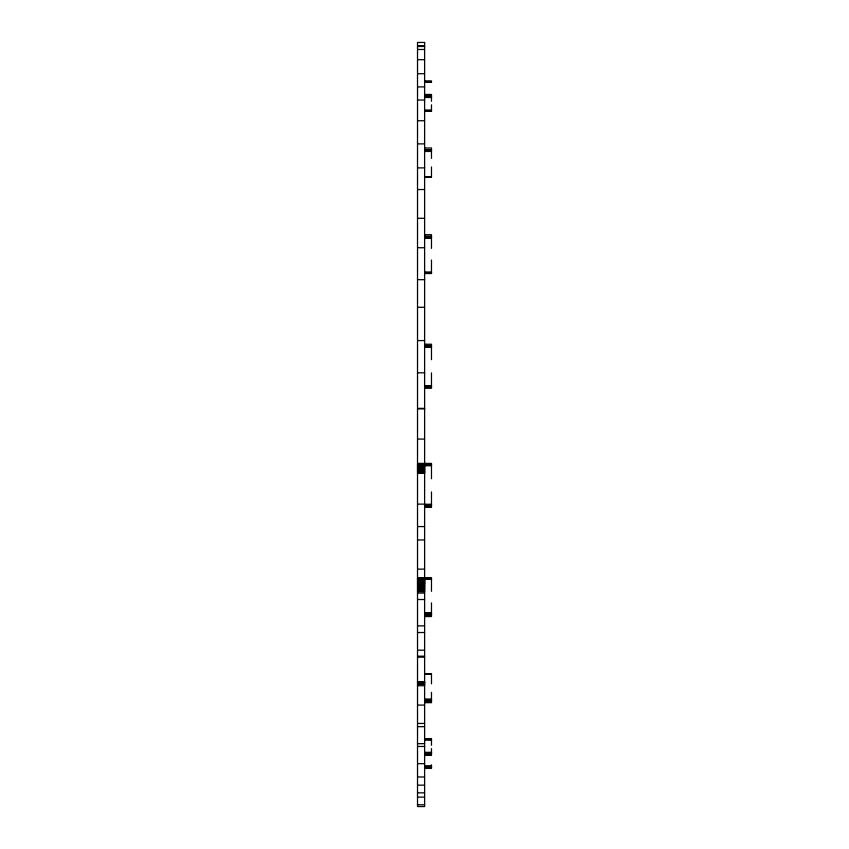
<?xml version="1.0" encoding="UTF-8"?>
<svg xmlns="http://www.w3.org/2000/svg" width="849" height="849" viewBox="0 0 849 849"><rect width="100%" height="100%" fill="white"/><g stroke="black" fill="none" stroke-linecap="round" stroke-linejoin="round"><path stroke-width="1.27" d="M417.517 45.676L424.617 45.676M417.517 46.472L424.617 46.472M417.517 49.486L424.617 49.486M417.517 59.695L424.617 59.695M417.517 73.725L424.617 73.725M424.617 80.899L431.483 80.899L431.483 82.204L424.617 82.204M424.617 82.045L431.483 82.045M417.517 86.906L424.617 86.906M424.617 94.462L431.483 94.462L431.483 98.431M424.617 95.937L431.483 95.937M424.617 96.202L431.483 96.181M424.617 96.499L431.483 96.499M424.617 97.189L431.483 97.295M424.617 97.486L431.483 97.486M417.517 100.033L424.617 100.033M424.617 110.02L431.483 110.02M424.617 110.773L431.483 110.784M424.617 110.911L431.483 110.911M431.483 111.049L424.617 111.134L431.483 111.166M417.517 120.749L424.617 120.749M417.517 143.884L424.617 143.884M424.617 147.981L431.483 147.981L431.483 152.618M424.617 149.604L431.483 149.604M424.617 149.891L431.483 149.902M424.617 150.241L431.483 150.241M424.617 150.751L431.483 150.751M424.617 150.878L431.483 150.878M424.617 151.058L431.483 151.058L424.617 151.196M424.617 151.43L431.483 151.43M417.517 167.89L424.617 167.89M424.617 176.932L431.483 176.847M424.617 177.038L431.483 177.038L431.483 175.966M417.517 189.539L424.617 189.539M417.517 218.278L424.617 218.278M424.617 234.706L431.483 234.706L431.483 239.45M424.617 236.287L431.483 236.287M424.617 236.584L431.483 236.563M424.617 236.913L431.483 236.913M424.617 237.444L431.483 237.582M424.617 237.773L431.483 237.773M424.617 237.858L431.483 237.9M424.617 238.166L431.483 238.166M417.517 247.738L424.617 247.738M424.617 272.274L431.483 272.274M424.617 272.412L431.483 272.433M424.617 272.55L431.483 272.614M424.617 272.869L431.483 272.964M424.617 273.091L431.483 273.091M424.617 273.527L431.483 273.527L431.483 271.563M417.517 279.682L424.617 279.682M417.517 307.264L424.617 307.264M417.517 340.576L424.617 340.576M424.617 344.227L431.483 344.227L431.483 348.504M424.617 345.564L431.483 345.564M424.617 345.819L431.483 345.84M424.617 346.116L431.483 346.116M424.617 346.604L431.483 346.742M424.617 346.901L431.483 346.901M424.617 347.029L431.483 346.986M424.617 347.273L431.483 347.273M417.517 372.828L424.617 372.828M424.617 385.977L431.483 385.977M424.617 386.189L431.483 386.295M424.617 386.412L431.483 386.518M424.617 386.921L431.483 386.921M424.617 387.112L431.483 387.133M424.617 387.324L431.483 387.324M424.617 388.269L431.483 388.269L431.483 384.947M417.517 408.369L424.617 408.369M417.517 408.878L424.617 408.878M417.517 439.071L424.617 439.071M417.517 463.395L431.483 463.395L431.483 466.685M417.517 464.329L431.483 464.329M417.517 464.541L431.483 464.53M417.517 464.732L431.483 464.732M417.517 465.135L431.483 465.135M417.517 465.358L431.483 465.358M417.517 465.454L431.483 465.422M417.517 465.666L431.483 465.666M417.517 466.526L424.617 466.526M417.517 466.685L424.617 466.759M417.517 467.024L424.617 467.024M417.517 467.82L424.617 467.82M417.517 468.192L424.617 468.086M417.517 468.478L424.617 468.478M417.517 469.21L424.617 469.21M417.517 469.582L424.617 469.582M417.517 469.73L424.617 469.73M417.517 469.996L424.617 469.996M417.517 470.664L424.617 470.664M417.517 471.142L424.617 471.142M417.517 471.333L424.617 471.333M417.517 471.577L424.617 471.577M417.517 472.15L424.617 472.15M417.517 472.734L424.617 472.734M417.517 472.967L424.617 472.946M417.517 473.169L424.617 473.169M417.517 504.126L424.617 504.126M424.617 504.317L431.483 504.317M424.617 504.614L431.483 504.571M424.617 504.858L431.483 504.699M424.617 504.985L431.483 504.985M424.617 505.484L431.483 505.484M424.617 505.781L431.483 505.76M424.617 506.036L431.483 506.036M424.617 507.384L431.483 507.384L431.483 503.086M417.517 526.571L424.617 526.571M417.517 539.953L424.617 539.953M417.517 569.127L424.617 569.127M417.517 577.893L431.483 577.893L431.483 579.814M417.517 578.318L431.483 578.434M417.517 578.53L431.483 578.53M417.517 578.785L431.483 578.785M417.517 578.965L431.483 578.965M417.517 579.124L431.483 579.124M417.517 579.697L424.617 579.814L417.517 579.867M417.517 580.069L424.617 580.069M417.517 580.663L424.617 580.663M417.517 581.183L424.617 581.183M417.517 581.777L424.617 581.777M417.517 582.085L424.617 582.085M417.517 582.212L424.617 582.212M417.517 582.446L424.617 582.446M417.517 583.019L424.617 583.019M417.517 583.443L424.617 583.443M417.517 583.624L424.617 583.624M417.517 583.847L424.617 583.847M417.517 584.367L424.617 584.367M417.517 584.919L424.617 584.919M417.517 585.141L424.617 585.141M417.517 585.343L424.617 585.343M417.517 585.799L424.617 585.799M417.517 586.468L424.617 586.468M417.517 586.733L424.617 586.733M417.517 586.903L424.617 586.903M417.517 587.275L424.617 587.275M417.517 588.07L424.617 588.07M417.517 588.368L424.617 588.484M417.517 588.771L424.617 588.771M417.517 589.684L424.617 589.684M417.517 589.991L424.617 590.066M417.517 590.257L424.617 590.257M417.517 591.297L424.617 591.297M417.517 591.562L424.617 591.7M417.517 593.069L424.617 593.069M417.517 599.521L424.617 599.521M424.617 613.084L431.483 613.084M424.617 613.392L431.483 613.349M424.617 613.477L431.483 613.477M424.617 613.806L431.483 613.668M424.617 614.336L431.483 614.336M424.617 614.665L431.483 614.687M424.617 614.973L431.483 614.973M424.617 616.544L431.483 616.544L431.483 611.8M417.517 625.872L424.617 625.872M417.517 632.526L424.617 632.526M417.517 650.164L424.617 650.164M417.517 656.181L424.617 656.181M417.517 657.168L424.617 657.168M424.617 673.873L431.483 673.947L431.483 674.891M424.617 673.989L431.483 673.968M417.517 681.843L424.617 681.843M417.517 682.193L424.617 682.193M417.517 682.575L424.617 682.49M417.517 682.755L424.617 682.755M417.517 683.838L424.617 683.838M417.517 684.156L424.617 684.114M417.517 684.252L424.617 684.252M417.517 685.748L424.617 685.748M424.617 699.215L431.483 699.215M424.617 699.502L431.483 699.459M424.617 699.767L431.483 699.767M424.617 699.905L431.483 699.905M424.617 700.404L431.483 700.404M424.617 700.743L431.483 700.765M424.617 701.041L431.483 701.041M424.617 702.664L431.483 702.664L431.483 698.037M417.517 705.084L424.617 705.084M417.517 723.454L424.617 723.454M417.517 726.659L424.617 726.659M424.617 739.033L431.483 738.97M424.617 739.129L431.483 739.097M424.617 740.137L431.483 740.137M417.517 743.671L424.617 743.671M417.517 746.462L424.617 746.462M424.617 752.373L431.483 752.373M424.617 752.607L431.483 752.564M424.617 752.83L431.483 752.67M424.617 752.946L431.483 752.946M424.617 753.36L431.483 753.36M424.617 753.679L431.483 753.657M424.617 753.923L431.483 753.923M424.617 755.398L431.483 755.398L431.483 751.439M417.517 763.665L424.617 763.665M424.617 766.18L431.483 766.18M424.617 766.371L431.483 766.297M424.617 766.488L431.483 766.562M424.617 766.849L431.483 766.849M424.617 767.072L431.483 767.093M424.617 767.263L431.483 767.263M424.617 768.409L431.483 768.409L431.483 764.822M417.517 776.973L424.617 776.973M417.517 785.155L424.617 785.155M417.517 792.849L424.617 792.849M417.517 797.115L424.617 797.115M417.517 804.778L424.617 804.778M431.483 98.686L431.483 99.429M431.483 99.662L431.483 101.275M431.483 104.798L431.483 105.945M431.483 106.284L431.483 107.271M431.483 107.6L431.483 108.449M431.483 108.736L431.483 109.457M431.483 109.691L431.483 111.315M431.483 152.958L431.483 153.977M431.483 154.306L431.483 155.197M431.483 155.494L431.483 156.248M431.483 156.503L431.483 157.107M431.483 157.309L431.483 158.37M431.483 166.966L431.483 168.229M431.483 168.611L431.483 169.779M431.483 170.171L431.483 171.243M431.483 171.625L431.483 172.612M431.483 172.963L431.483 173.833M431.483 174.151L431.483 174.894M431.483 175.159L431.483 175.764M431.483 239.832L431.483 241.01M431.483 241.413L431.483 242.506M431.483 242.888L431.483 243.896M431.483 244.257L431.483 245.159M431.483 245.488L431.483 246.274M431.483 246.55L431.483 247.197M431.483 247.409L431.483 248.407M431.483 260.059L431.483 261.29M431.483 261.672L431.483 262.872M431.483 263.286L431.483 264.453M431.483 264.888L431.483 266.013M431.483 266.437L431.483 267.52M431.483 267.913L431.483 268.921M431.483 269.282L431.483 270.194M431.483 270.513L431.483 271.319M431.483 348.886L431.483 350.075M431.483 350.499L431.483 351.666M431.483 352.102L431.483 353.237M431.483 353.662L431.483 354.755M431.483 355.158L431.483 356.187M431.483 356.559L431.483 357.503M431.483 357.832L431.483 358.671M431.483 358.936L431.483 359.679M431.483 372.902L431.483 373.942M431.483 374.292L431.483 375.375M431.483 375.767L431.483 376.882M431.483 377.317L431.483 378.463M431.483 378.898L431.483 380.055M431.483 380.49L431.483 381.626M431.483 382.05L431.483 383.164M431.483 383.557L431.483 384.608M431.483 467.024L431.483 468.086M431.483 468.478L431.483 469.582M431.483 469.996L431.483 471.142M431.483 471.577L431.483 472.734M431.483 473.169L431.483 474.315M431.483 474.74L431.483 475.864M431.483 476.268L431.483 477.34M431.483 477.69L431.483 478.74M431.483 491.953L431.483 492.685M431.483 492.951L431.483 493.778M431.483 494.107L431.483 495.041M431.483 495.413L431.483 496.432M431.483 496.845L431.483 497.928M431.483 498.352L431.483 499.499M431.483 499.923L431.483 501.101M431.483 501.515L431.483 502.704M431.483 580.069L431.483 580.865M431.483 581.183L431.483 582.085M431.483 582.446L431.483 583.443M431.483 583.847L431.483 584.919M431.483 585.343L431.483 586.468M431.483 586.903L431.483 588.07M431.483 588.484L431.483 589.684M431.483 590.066L431.483 591.297M431.483 602.907L431.483 603.883M431.483 604.095L431.483 604.732M431.483 605.008L431.483 605.783M431.483 606.101L431.483 607.003M431.483 607.364L431.483 608.362M431.483 608.754L431.483 609.847M431.483 610.251L431.483 611.418M431.483 675.093L431.483 675.687M431.483 675.942L431.483 676.685M431.483 676.993L431.483 677.863M431.483 678.213L431.483 679.189M431.483 679.571L431.483 680.643M431.483 681.036L431.483 682.193M431.483 682.575L431.483 683.838M431.483 692.349L431.483 693.378M431.483 693.58L431.483 694.174M431.483 694.429L431.483 695.172M431.483 695.469L431.483 696.35M431.483 696.679L431.483 697.698M431.483 738.821L431.483 740.392M431.483 740.625L431.483 741.336M431.483 741.623L431.483 742.472M431.483 742.79L431.483 743.777M431.483 744.106L431.483 745.252M431.483 748.648L431.483 750.229M431.483 750.452L431.483 751.185M424.617 42.45L417.517 42.45L417.517 806.55L424.617 806.55L424.617 42.45M431.483 96.924L424.617 96.924L431.483 97.03M424.617 580.865L417.517 580.865L424.617 580.949M431.483 739.373L424.617 739.373L431.483 739.458"/></g></svg>
